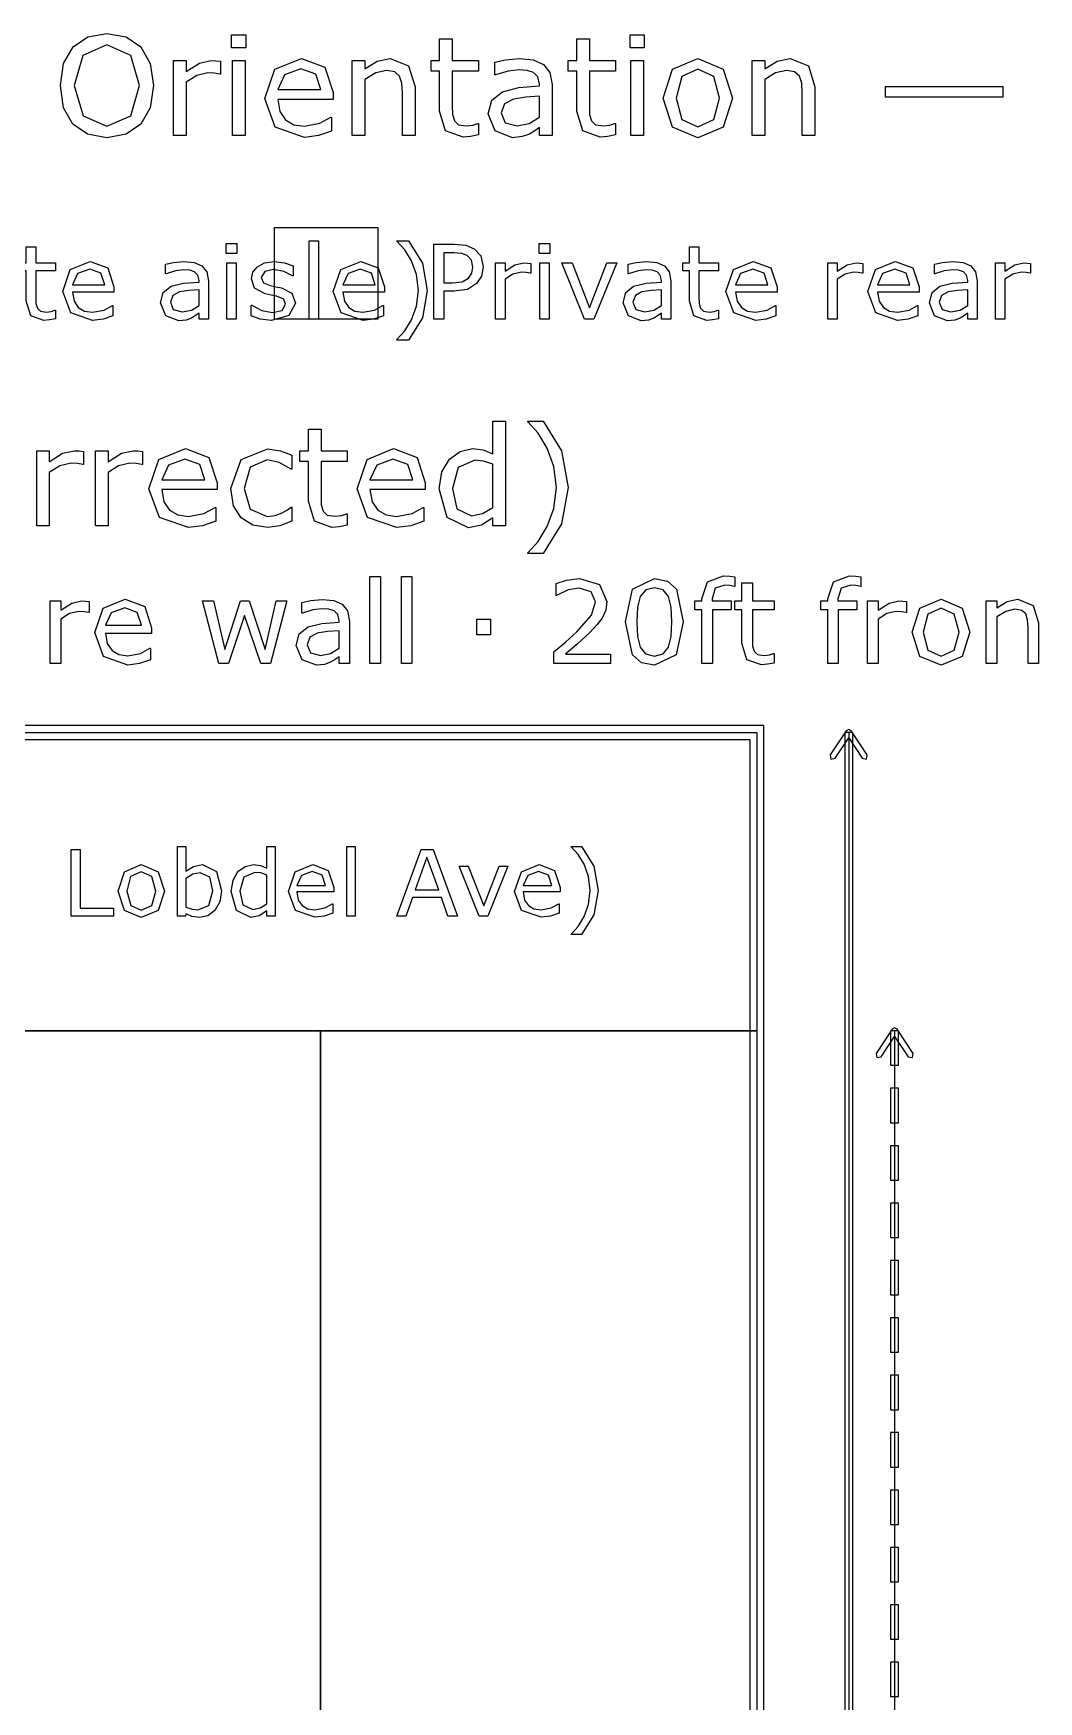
# Model space of a CAD drawing. Extents: x -17 to 192, y 167 to 459.
# Drawn here: x 47.36 to 70.52, y 420.57 to 459.03 of the extents above; entities that cross this region are included whole.
import ezdxf

# ---------------------------------------------------------------- set-up
doc = ezdxf.new("R2010")
doc.units = 0

msp = doc.modelspace()

# ---------------------------------------------------------------- linework, layer by layer
at = {"layer": 'Layer 1', "color": 7}
for points in [[(49.831263, 458.714122), (50.046753, 458.3343), (50.122717, 457.824255), (50.045202, 457.312658), (49.831263, 456.937488), (49.493298, 456.701844), (49.049915, 456.622779), (48.606532, 456.703394), (48.26857, 456.937488), (48.053078, 457.314209), (47.978664, 457.824255), (48.053078, 458.329649), (48.27012, 458.714122), (48.608083, 458.946665), (49.049915, 459.02728), (49.494849, 458.945115), (49.831263, 458.714122), (49.831263, 458.714122)], [(52.254367, 458.692417), (51.925705, 458.692417), (51.925705, 458.994724), (52.254367, 458.994724), (52.254367, 458.692417)], [(57.612173, 456.68634), (57.432339, 456.650683), (57.260256, 456.636732), (56.85718, 456.779358), (56.719205, 457.236694), (56.719205, 458.157567), (56.522319, 458.157567), (56.522319, 458.402513), (56.719205, 458.402513), (56.719205, 458.900156), (57.010659, 458.900156), (57.010659, 458.402513), (57.612173, 458.402513), (57.612173, 458.157567), (57.010659, 458.157567), (57.010659, 457.368469), (57.016851, 457.154529), (57.060258, 457.011902), (57.153278, 456.920435), (57.33621, 456.89253), (57.485038, 456.912683), (57.596661, 456.94834), (57.612165, 456.94834), (57.612173, 456.68634)], [(60.770117, 456.686341), (60.590282, 456.650684), (60.4182, 456.636733), (60.015124, 456.779359), (59.877149, 457.236695), (59.877149, 458.157567), (59.680262, 458.157567), (59.680262, 458.402513), (59.877149, 458.402513), (59.877149, 458.900156), (60.168603, 458.900156), (60.168603, 458.402513), (60.770117, 458.402513), (60.770117, 458.157567), (60.168603, 458.157567), (60.168603, 457.368469), (60.174794, 457.154529), (60.218202, 457.011902), (60.311219, 456.920435), (60.494154, 456.89253), (60.642982, 456.912683), (60.754602, 456.94834), (60.770106, 456.94834), (60.770117, 456.686341)], [(61.435191, 458.692417), (61.106529, 458.692417), (61.106529, 458.994724), (61.435191, 458.994724), (61.435191, 458.692417)], [(49.803358, 457.824255), (49.60182, 458.517235), (49.051466, 458.762181), (48.498011, 458.517235), (48.298026, 457.824255), (48.502662, 457.128174), (49.051466, 456.887879), (49.598719, 457.128174), (49.803358, 457.824255), (49.803358, 457.824255)], [(51.666808, 458.084703), (51.651303, 458.084703), (51.524179, 458.106407), (51.380002, 458.114159), (51.119555, 458.053698), (50.87771, 457.900219), (50.87771, 456.670838), (50.586253, 456.670838), (50.586253, 458.402513), (50.87771, 458.402513), (50.87771, 458.146715), (51.183116, 458.343602), (51.454416, 458.402513), (51.564488, 458.397862), (51.666808, 458.38391), (51.666808, 458.084703)], [(52.235764, 456.670838), (51.94431, 456.670838), (51.94431, 458.402513), (52.235764, 458.402513), (52.235764, 456.670838)], [(54.261994, 457.506445), (52.986106, 457.506445), (53.034165, 457.227393), (53.165938, 457.033606), (53.356625, 456.921985), (53.601571, 456.884778), (53.956586, 456.954541), (54.212385, 457.094067), (54.227889, 457.094067), (54.227889, 456.776258), (53.927135, 456.672388), (53.604675, 456.63053), (52.931848, 456.863074), (52.690001, 457.526599), (52.920995, 458.200975), (53.531811, 458.450572), (54.071312, 458.245934), (54.261997, 457.664574), (54.261994, 457.506445)], [(56.151799, 456.670838), (55.860345, 456.670838), (55.860345, 457.656823), (55.846402, 457.880065), (55.795231, 458.044396), (55.683612, 458.140514), (55.494475, 458.17307), (55.244877, 458.114159), (54.995283, 457.963781), (54.995283, 456.670838), (54.703826, 456.670838), (54.703826, 458.402513), (54.995283, 458.402513), (54.995283, 458.210277), (55.277434, 458.38701), (55.576641, 458.450572), (56.004522, 458.28159), (56.151799, 457.794799), (56.151799, 456.670838)], [(59.309743, 456.670838), (59.019837, 456.670838), (59.019837, 456.855323), (58.914419, 456.780909), (58.787295, 456.706495), (58.619861, 456.647584), (58.39817, 456.622779), (58.001295, 456.777808), (57.838516, 457.173132), (57.922233, 457.490942), (58.164077, 457.683178), (58.543897, 457.777746), (59.019837, 457.814953), (59.019837, 457.859911), (58.984181, 458.024242), (58.884963, 458.126561), (58.736135, 458.17462), (58.55475, 458.187023), (58.298951, 458.156017), (58.007497, 458.0692), (57.991993, 458.0692), (57.991993, 458.365306), (58.238489, 458.416466), (58.556298, 458.444371), (58.874107, 458.413365), (59.109752, 458.311046), (59.25858, 458.126561), (59.30974, 457.845959), (59.309743, 456.670838)], [(61.416588, 456.670838), (61.125131, 456.670838), (61.125131, 458.402513), (61.416588, 458.402513), (61.416588, 456.670838)], [(63.469173, 457.5359), (63.252133, 456.867725), (62.670772, 456.622779), (62.086314, 456.867725), (61.870822, 457.5359), (62.086314, 458.204076), (62.670772, 458.450572), (63.252133, 458.204076), (63.469173, 457.5359), (63.469173, 457.5359)], [(65.368278, 456.670838), (65.076824, 456.670838), (65.076824, 457.656823), (65.062881, 457.880065), (65.011713, 458.044396), (64.900091, 458.140514), (64.710956, 458.17307), (64.461359, 458.114159), (64.211762, 457.963781), (64.211762, 456.670838), (63.920308, 456.670838), (63.920308, 458.402513), (64.211762, 458.402513), (64.211762, 458.210277), (64.493916, 458.38701), (64.793122, 458.450572), (65.221001, 458.28159), (65.368278, 457.794799), (65.368278, 456.670838)], [(53.978292, 457.729687), (53.862019, 458.084703), (53.516304, 458.210277), (53.142684, 458.072301), (52.986106, 457.729687), (53.978292, 457.729687)], [(63.168416, 457.5359), (63.03664, 458.035094), (62.670772, 458.199425), (62.301804, 458.035094), (62.171578, 457.5359), (62.303354, 457.041358), (62.670772, 456.873926), (63.03509, 457.039807), (63.168416, 457.5359), (63.168416, 457.5359)], [(69.696692, 457.557604), (66.996085, 457.557604), (66.996085, 457.805651), (69.696692, 457.805651), (69.696692, 457.557604)], [(59.019837, 457.097168), (59.019837, 457.579309), (58.705128, 457.556054), (58.419873, 457.511096), (58.216788, 457.399475), (58.139273, 457.193286), (58.229189, 456.968494), (58.50359, 456.89408), (58.784194, 456.952991), (59.019837, 457.097168), (59.019837, 457.097168)], [(52.9166, 454.554174), (55.297847, 454.554174), (55.297847, 452.43751), (52.9166, 452.43751), (52.9166, 454.554174)], [(52.047016, 453.953695), (51.80052, 453.953695), (51.80052, 454.180425), (52.047016, 454.180425), (52.047016, 453.953695)], [(53.927132, 452.43751), (53.708539, 452.43751), (53.708539, 454.2467), (53.927132, 454.2467), (53.927132, 452.43751)], [(56.433953, 453.102585), (56.320005, 452.473554), (56.000259, 451.95847), (55.733996, 451.95847), (55.733996, 451.970098), (55.913055, 452.166598), (56.072348, 452.424721), (56.186293, 452.738655), (56.229314, 453.102586), (56.186293, 453.465354), (56.072348, 453.780451), (55.913055, 454.038574), (55.733996, 454.235074), (55.733996, 454.246702), (56.000259, 454.246702), (56.320005, 453.731618), (56.433953, 453.102587), (56.433953, 453.102585)], [(57.72121, 453.645574), (57.680515, 453.431634), (57.568895, 453.261877), (57.357279, 453.127002), (57.049159, 453.082819), (56.81894, 453.082819), (56.81894, 452.43751), (56.588724, 452.43751), (56.588724, 454.168797), (57.058462, 454.168797), (57.322399, 454.142055), (57.514246, 454.060665), (57.666563, 453.895559), (57.72121, 453.645574), (57.72121, 453.645574)], [(59.258324, 453.953695), (59.011828, 453.953695), (59.011828, 454.180425), (59.258324, 454.180425), (59.258324, 453.953695)], [(47.862393, 452.449137), (47.727519, 452.422395), (47.598455, 452.41193), (47.296148, 452.5189), (47.192667, 452.861902), (47.192667, 453.552557), (47.045003, 453.552557), (47.045003, 453.736266), (47.192667, 453.736266), (47.192667, 454.109499), (47.411257, 454.109499), (47.411257, 453.736266), (47.862393, 453.736266), (47.862393, 453.552557), (47.411257, 453.552557), (47.411257, 452.960733), (47.415914, 452.800278), (47.448471, 452.693308), (47.518234, 452.624708), (47.655433, 452.60378), (47.767055, 452.618895), (47.850772, 452.645638), (47.862387, 452.645638), (47.862393, 452.449137)], [(49.213473, 453.064215), (48.256555, 453.064215), (48.292599, 452.854926), (48.391429, 452.709586), (48.534444, 452.62587), (48.718155, 452.597965), (48.984415, 452.650287), (49.176264, 452.754932), (49.187879, 452.754932), (49.187879, 452.516575), (48.962312, 452.438673), (48.720464, 452.407279), (48.215846, 452.581687), (48.034462, 453.07933), (48.207708, 453.585113), (48.665817, 453.772311), (49.070444, 453.618832), (49.213459, 453.182813), (49.213473, 453.064215)], [(55.446805, 453.064215), (54.489887, 453.064215), (54.525931, 452.854926), (54.624761, 452.709586), (54.767776, 452.62587), (54.951487, 452.597965), (55.21775, 452.650287), (55.409596, 452.754932), (55.421211, 452.754932), (55.421211, 452.516575), (55.195644, 452.438673), (54.953799, 452.407279), (54.449179, 452.581687), (54.267794, 453.07933), (54.44104, 453.585113), (54.89915, 453.772311), (55.303776, 453.618832), (55.446791, 453.182813), (55.446805, 453.064215)], [(57.481691, 453.639761), (57.450296, 453.795566), (57.354953, 453.903699), (57.227054, 453.954858), (57.046833, 453.971135), (56.81894, 453.971135), (56.81894, 453.279318), (57.013115, 453.279318), (57.239844, 453.303736), (57.381697, 453.383964), (57.458437, 453.501398), (57.481694, 453.639762), (57.481691, 453.639761)], [(63.144127, 452.449137), (63.009253, 452.422395), (62.88019, 452.41193), (62.577885, 452.5189), (62.474402, 452.861902), (62.474402, 453.552557), (62.326738, 453.552557), (62.326738, 453.736266), (62.474402, 453.736266), (62.474402, 454.109499), (62.692995, 454.109499), (62.692995, 453.736266), (63.144127, 453.736266), (63.144127, 453.552557), (62.692995, 453.552557), (62.692995, 452.960733), (62.697651, 452.800278), (62.730208, 452.693308), (62.799971, 452.624708), (62.937173, 452.60378), (63.048793, 452.618895), (63.132509, 452.645638), (63.144125, 452.645638), (63.144127, 452.449137)], [(64.495207, 453.064215), (63.53829, 453.064215), (63.574334, 452.854926), (63.673166, 452.709586), (63.816179, 452.62587), (63.999889, 452.597965), (64.266152, 452.650287), (64.457999, 452.754932), (64.469614, 452.754932), (64.469614, 452.516575), (64.244046, 452.438673), (64.002202, 452.407279), (63.497581, 452.581687), (63.316196, 453.07933), (63.489443, 453.585113), (63.947552, 453.772311), (64.352179, 453.618832), (64.495194, 453.182813), (64.495207, 453.064215)], [(67.767096, 453.064215), (66.810179, 453.064215), (66.846223, 452.854926), (66.945055, 452.709586), (67.088068, 452.62587), (67.271778, 452.597965), (67.538041, 452.650287), (67.729888, 452.754932), (67.741503, 452.754932), (67.741503, 452.516575), (67.515935, 452.438673), (67.274091, 452.407279), (66.76947, 452.581687), (66.588085, 453.07933), (66.761331, 453.585113), (67.219444, 453.772311), (67.624068, 453.618832), (67.767083, 453.182813), (67.767096, 453.064215)], [(49.000695, 453.231647), (48.913491, 453.497909), (48.654205, 453.592089), (48.373988, 453.488607), (48.256555, 453.231647), (49.000695, 453.231647)], [(51.391242, 452.43751), (51.173816, 452.43751), (51.173816, 452.575873), (51.09475, 452.520063), (50.999408, 452.464252), (50.873834, 452.420069), (50.707565, 452.401466), (50.409909, 452.517738), (50.287822, 452.814231), (50.350611, 453.052588), (50.531993, 453.196766), (50.816859, 453.267691), (51.173816, 453.295597), (51.173816, 453.329315), (51.147072, 453.452564), (51.072658, 453.529303), (50.961038, 453.565347), (50.825, 453.57465), (50.633151, 453.551396), (50.41456, 453.486283), (50.402919, 453.486283), (50.402919, 453.708363), (50.587791, 453.746732), (50.826148, 453.767661), (51.064506, 453.744407), (51.241239, 453.667667), (51.352859, 453.529304), (51.391229, 453.318852), (51.391242, 452.43751)], [(52.033062, 452.43751), (51.814472, 452.43751), (51.814472, 453.736266), (52.033062, 453.736266), (52.033062, 452.43751)], [(53.393445, 452.811905), (53.245778, 452.520063), (52.844641, 452.406117), (52.57954, 452.439835), (52.378391, 452.515412), (52.378391, 452.760746), (52.390006, 452.760746), (52.620222, 452.636335), (52.863231, 452.590989), (53.088799, 452.637497), (53.17019, 452.784), (53.126004, 452.900272), (52.956248, 452.967709), (52.834164, 452.992128), (52.698126, 453.022359), (52.455117, 453.154909), (52.38419, 453.371174), (52.416747, 453.522328), (52.517903, 453.649064), (52.68301, 453.735105), (52.908578, 453.767661), (53.143446, 453.738593), (53.342272, 453.669993), (53.342272, 453.436286), (53.330657, 453.436286), (53.127182, 453.539768), (52.892311, 453.582789), (52.689998, 453.53628), (52.607445, 453.400242), (52.657444, 453.279319), (52.815572, 453.213044), (52.950448, 453.185139), (53.076022, 453.159559), (53.31089, 453.039799), (53.393445, 452.811907), (53.393445, 452.811905)], [(55.234027, 453.231647), (55.146823, 453.497909), (54.887537, 453.592089), (54.607322, 453.488607), (54.489887, 453.231647), (55.234027, 453.231647)], [(58.817653, 453.49791), (58.806038, 453.49791), (58.710695, 453.514187), (58.60256, 453.52), (58.407224, 453.474654), (58.225842, 453.359545), (58.225842, 452.43751), (58.007248, 452.43751), (58.007248, 453.736266), (58.225842, 453.736266), (58.225842, 453.544418), (58.454896, 453.692083), (58.658371, 453.736266), (58.740924, 453.732779), (58.817663, 453.722315), (58.817653, 453.49791)], [(59.244372, 452.43751), (59.025779, 452.43751), (59.025779, 453.736266), (59.244372, 453.736266), (59.244372, 452.43751)], [(60.800089, 453.736266), (60.274539, 452.43751), (60.054785, 452.43751), (59.532725, 453.736266), (59.769919, 453.736266), (60.17222, 452.70261), (60.571034, 453.736266), (60.800089, 453.736266)], [(62.048846, 452.43751), (61.83142, 452.43751), (61.83142, 452.575873), (61.752355, 452.520063), (61.657012, 452.464252), (61.531438, 452.420069), (61.365169, 452.401466), (61.067513, 452.517738), (60.945427, 452.814231), (61.008215, 453.052588), (61.1896, 453.196766), (61.474466, 453.267691), (61.83142, 453.295597), (61.83142, 453.329315), (61.804676, 453.452564), (61.730262, 453.529303), (61.618642, 453.565347), (61.482604, 453.57465), (61.290755, 453.551396), (61.072165, 453.486283), (61.060549, 453.486283), (61.060549, 453.708363), (61.245421, 453.746732), (61.483779, 453.767661), (61.722137, 453.744407), (61.89887, 453.667667), (62.010492, 453.529304), (62.04886, 453.318852), (62.048846, 452.43751)], [(64.28243, 453.231647), (64.195226, 453.497909), (63.93594, 453.592089), (63.655725, 453.488607), (63.53829, 453.231647), (64.28243, 453.231647)], [(66.474153, 453.497909), (66.462538, 453.497909), (66.367193, 453.514186), (66.25906, 453.519999), (66.063724, 453.474653), (65.882339, 453.359544), (65.882339, 452.43751), (65.663749, 452.43751), (65.663749, 453.736266), (65.882339, 453.736266), (65.882339, 453.544418), (66.111397, 453.692083), (66.314871, 453.736266), (66.397424, 453.732779), (66.474164, 453.722315), (66.474153, 453.497909)], [(67.554318, 453.231647), (67.467115, 453.497909), (67.207828, 453.592089), (66.927614, 453.488607), (66.810179, 453.231647), (67.554318, 453.231647)], [(69.107709, 452.43751), (68.890283, 452.43751), (68.890283, 452.575873), (68.811217, 452.520063), (68.715875, 452.464252), (68.590301, 452.420069), (68.424032, 452.401466), (68.126376, 452.517738), (68.004289, 452.814231), (68.067078, 453.052588), (68.248463, 453.196766), (68.533328, 453.267691), (68.890283, 453.295597), (68.890283, 453.329315), (68.863539, 453.452564), (68.789125, 453.529303), (68.677505, 453.565347), (68.541467, 453.57465), (68.349618, 453.551396), (68.131027, 453.486283), (68.119412, 453.486283), (68.119412, 453.708363), (68.304284, 453.746732), (68.542642, 453.767661), (68.780999, 453.744407), (68.957733, 453.667667), (69.069352, 453.529304), (69.107722, 453.318852), (69.107709, 452.43751)], [(70.339028, 453.497909), (70.327413, 453.497909), (70.23207, 453.514186), (70.123935, 453.519999), (69.928599, 453.474653), (69.747217, 453.359544), (69.747217, 452.43751), (69.528624, 452.43751), (69.528624, 453.736266), (69.747217, 453.736266), (69.747217, 453.544418), (69.976272, 453.692083), (70.179746, 453.736266), (70.262299, 453.732779), (70.339039, 453.722315), (70.339028, 453.497909)], [(51.173816, 452.757257), (51.173816, 453.118863), (50.937784, 453.101422), (50.723842, 453.067703), (50.571527, 452.983987), (50.51339, 452.829346), (50.580827, 452.660751), (50.78663, 452.604941), (50.997082, 452.649124), (51.173816, 452.757257), (51.173816, 452.757257)], [(61.83142, 452.757257), (61.83142, 453.118863), (61.595388, 453.101422), (61.381446, 453.067703), (61.229131, 452.983987), (61.170994, 452.829346), (61.238434, 452.660751), (61.444234, 452.604941), (61.654686, 452.649124), (61.83142, 452.757257), (61.83142, 452.757257)], [(68.890283, 452.757257), (68.890283, 453.118863), (68.654251, 453.101422), (68.440309, 453.067703), (68.287994, 452.983987), (68.229857, 452.829346), (68.297297, 452.660751), (68.503097, 452.604941), (68.713549, 452.649124), (68.890283, 452.757257), (68.890283, 452.757257)], [(58.234615, 447.675016), (57.943161, 447.675016), (57.943161, 447.8564), (57.68116, 447.687418), (57.385055, 447.626957), (56.892063, 447.865702), (56.710678, 448.527676), (56.772691, 448.9199), (56.943223, 449.212905), (57.188168, 449.392739), (57.479622, 449.45475), (57.72147, 449.425294), (57.943161, 449.336928), (57.943161, 450.087269), (58.234615, 450.087269), (58.234615, 447.675016)], [(59.682588, 448.561783), (59.530659, 447.723075), (59.104329, 447.036296), (58.749311, 447.036296), (58.749311, 447.051798), (58.988058, 447.313797), (59.200446, 447.657962), (59.352375, 448.076541), (59.409737, 448.561782), (59.352375, 449.045473), (59.200446, 449.465601), (58.988058, 449.809766), (58.749311, 450.071765), (58.749311, 450.087267), (59.104329, 450.087267), (59.530659, 449.400488), (59.682588, 448.561781), (59.682588, 448.561783)], [(54.58678, 447.690518), (54.406946, 447.654861), (54.234864, 447.64091), (53.831787, 447.783536), (53.693813, 448.240872), (53.693813, 449.161745), (53.496926, 449.161745), (53.496926, 449.406691), (53.693813, 449.406691), (53.693813, 449.904334), (53.985267, 449.904334), (53.985267, 449.406691), (54.58678, 449.406691), (54.58678, 449.161745), (53.985267, 449.161745), (53.985267, 448.372647), (53.991458, 448.158707), (54.034865, 448.01608), (54.127882, 447.924613), (54.310817, 447.896708), (54.459645, 447.916861), (54.571268, 447.952518), (54.586772, 447.952518), (54.58678, 447.690518)], [(48.51274, 449.08888), (48.497236, 449.08888), (48.370114, 449.110584), (48.225935, 449.118336), (47.965487, 449.057875), (47.723643, 448.904396), (47.723643, 447.675016), (47.432186, 447.675016), (47.432186, 449.406691), (47.723643, 449.406691), (47.723643, 449.150893), (48.029048, 449.34778), (48.300349, 449.406691), (48.410421, 449.40204), (48.51274, 449.388088), (48.51274, 449.08888)], [(49.867694, 449.08888), (49.852189, 449.08888), (49.725065, 449.110584), (49.580888, 449.118336), (49.320438, 449.057875), (49.078593, 448.904396), (49.078593, 447.675016), (48.787139, 447.675016), (48.787139, 449.406691), (49.078593, 449.406691), (49.078593, 449.150893), (49.384002, 449.34778), (49.655302, 449.406691), (49.765371, 449.40204), (49.867691, 449.388088), (49.867694, 449.08888)], [(51.591619, 448.510622), (50.315728, 448.510622), (50.363787, 448.23157), (50.495562, 448.037783), (50.686247, 447.926162), (50.931193, 447.888955), (51.28621, 447.958718), (51.542009, 448.098244), (51.557514, 448.098244), (51.557514, 447.780435), (51.256757, 447.676565), (50.934297, 447.634707), (50.26147, 447.867251), (50.019625, 448.530776), (50.250619, 449.205152), (50.861433, 449.454749), (51.400934, 449.250111), (51.591621, 448.668751), (51.591619, 448.510622)], [(51.307914, 448.733864), (51.191643, 449.08888), (50.845928, 449.214454), (50.472308, 449.076478), (50.315728, 448.733864), (51.307914, 448.733864)], [(53.31399, 447.783535), (53.036488, 447.675016), (52.758988, 447.636259), (52.414824, 447.690519), (52.146621, 447.85795), (51.971438, 448.140103), (51.909428, 448.538528), (52.141972, 449.205153), (52.758988, 449.446999), (53.050442, 449.405141), (53.31399, 449.302822), (53.31399, 448.978811), (53.298486, 448.978811), (53.022534, 449.138491), (52.746582, 449.194301), (52.354358, 449.02687), (52.211732, 448.538528), (52.351258, 448.056388), (52.746582, 447.888956), (52.926416, 447.91221), (53.090746, 447.972672), (53.210118, 448.040885), (53.298486, 448.104447), (53.31399, 448.104447), (53.31399, 447.783535)], [(56.388217, 448.510622), (55.112329, 448.510622), (55.160388, 448.23157), (55.292164, 448.037783), (55.482849, 447.926162), (55.727794, 447.888955), (56.082812, 447.958718), (56.338608, 448.098244), (56.354113, 448.098244), (56.354113, 447.780435), (56.053356, 447.676565), (55.730895, 447.634707), (55.058069, 447.867251), (54.816224, 448.530776), (55.047215, 449.205152), (55.658032, 449.454749), (56.197532, 449.250111), (56.388217, 448.668751), (56.388217, 448.510622)], [(56.104516, 448.733864), (55.988242, 449.08888), (55.642527, 449.214454), (55.268907, 449.076478), (55.112329, 448.733864), (56.104516, 448.733864)], [(57.943161, 448.101346), (57.943161, 449.095083), (57.73232, 449.167946), (57.529232, 449.1881), (57.147862, 449.017568), (57.011435, 448.533877), (57.116855, 448.064138), (57.454818, 447.904459), (57.705965, 447.958719), (57.943161, 448.101345), (57.943161, 448.101346)], [(55.354433, 444.50002), (55.111554, 444.50002), (55.111554, 446.510231), (55.354433, 446.510231), (55.354433, 444.50002)], [(56.080486, 444.50002), (55.837607, 444.50002), (55.837607, 446.510231), (56.080486, 446.510231), (56.080486, 444.50002)], [(60.655137, 444.50002), (59.352891, 444.50002), (59.352891, 444.770029), (59.624192, 445.002573), (59.878699, 445.233825), (60.218472, 445.614938), (60.310197, 445.92112), (60.210719, 446.154956), (59.935542, 446.240222), (59.681037, 446.19888), (59.41361, 446.072274), (59.400699, 446.072274), (59.400699, 446.343574), (59.644869, 446.426256), (59.942006, 446.463722), (60.405802, 446.32032), (60.573751, 445.934039), (60.54533, 445.728626), (60.463939, 445.54905), (60.345083, 445.391437), (60.181009, 445.219614), (59.895498, 444.956064), (59.620321, 444.720936), (60.655142, 444.720936), (60.655137, 444.50002)], [(62.334617, 445.462492), (62.171838, 444.701558), (61.669283, 444.459971), (61.369561, 444.521337), (61.162856, 444.705434), (61.003952, 445.459909), (61.165441, 446.216967), (61.669283, 446.46243), (61.968684, 446.400095), (62.17442, 446.213091), (62.334617, 445.462492), (62.334617, 445.462492)], [(63.524465, 446.275103), (63.511554, 446.275103), (63.406908, 446.298357), (63.29322, 446.311277), (63.065842, 446.241514), (62.99608, 445.992175), (62.99608, 445.943083), (63.434039, 445.943083), (63.434039, 445.738961), (63.003827, 445.738961), (63.003827, 444.50002), (62.760948, 444.50002), (62.760948, 445.738961), (62.596874, 445.738961), (62.596874, 445.943083), (62.760948, 445.943083), (62.760948, 445.990883), (62.888847, 446.384915), (63.258332, 446.52315), (63.404318, 446.515397), (63.524465, 446.497311), (63.524465, 446.275103)], [(66.427385, 446.275103), (66.414474, 446.275103), (66.309831, 446.298357), (66.196142, 446.311277), (65.968765, 446.241514), (65.899003, 445.992175), (65.899003, 445.943083), (66.336961, 445.943083), (66.336961, 445.738961), (65.906755, 445.738961), (65.906755, 444.50002), (65.663876, 444.50002), (65.663876, 445.738961), (65.499802, 445.738961), (65.499802, 445.943083), (65.663876, 445.943083), (65.663876, 445.990883), (65.791775, 446.384915), (66.16126, 446.52315), (66.307246, 446.515397), (66.427393, 446.497311), (66.427385, 446.275103)], [(61.994845, 444.875965), (62.055567, 445.121428), (62.072368, 445.462492), (62.055567, 445.803556), (61.993554, 446.049019), (61.86953, 446.19888), (61.669283, 446.249265), (61.467748, 446.19888), (61.342431, 446.046435), (61.281712, 445.797097), (61.266207, 445.459909), (61.280415, 445.12272), (61.341134, 444.879841), (61.461282, 444.726104), (61.669278, 444.673136), (61.870816, 444.72352), (61.99484, 444.875965), (61.994845, 444.875965)], [(64.427511, 444.512939), (64.277648, 444.483225), (64.134247, 444.471597), (63.798351, 444.590452), (63.683371, 444.971566), (63.683371, 445.73896), (63.519298, 445.73896), (63.519298, 445.943081), (63.683371, 445.943081), (63.683371, 446.357784), (63.926251, 446.357784), (63.926251, 445.943081), (64.427511, 445.943081), (64.427511, 445.73896), (63.926251, 445.73896), (63.926251, 445.081378), (63.93141, 444.903094), (63.967584, 444.784239), (64.045099, 444.708016), (64.197543, 444.684762), (64.321567, 444.701558), (64.414583, 444.731271), (64.427495, 444.731271), (64.427511, 444.512939)], [(48.645548, 445.678241), (48.632636, 445.678241), (48.5267, 445.696328), (48.406553, 445.702787), (48.189512, 445.652402), (47.987974, 445.524503), (47.987974, 444.50002), (47.745095, 444.50002), (47.745095, 445.943083), (47.987974, 445.943083), (47.987974, 445.729918), (48.242479, 445.89399), (48.468566, 445.943083), (48.560291, 445.939207), (48.645556, 445.927578), (48.645548, 445.678241)], [(50.082151, 445.196359), (49.018909, 445.196359), (49.058959, 444.963815), (49.168771, 444.802327), (49.327677, 444.709309), (49.531798, 444.678303), (49.827646, 444.736439), (50.04081, 444.852711), (50.053722, 444.852711), (50.053722, 444.58787), (49.80309, 444.501312), (49.534375, 444.46643), (48.973686, 444.660217), (48.772148, 445.213154), (48.964643, 445.775134), (49.473653, 445.983132), (49.923238, 445.8126), (50.082143, 445.328134), (50.082151, 445.196359)], [(49.845731, 445.382394), (49.748838, 445.678241), (49.460744, 445.782886), (49.149393, 445.667906), (49.018909, 445.382394), (49.845731, 445.382394)], [(53.195653, 445.943083), (52.819707, 444.50002), (52.594915, 444.50002), (52.224136, 445.612354), (51.855942, 444.50002), (51.632441, 444.50002), (51.252622, 445.943083), (51.505836, 445.943083), (51.770678, 444.825581), (52.131119, 445.943083), (52.331366, 445.943083), (52.700851, 444.825581), (52.951483, 445.943083), (53.195653, 445.943083)], [(54.641298, 444.50002), (54.399712, 444.50002), (54.399712, 444.653757), (54.311863, 444.591746), (54.205926, 444.529734), (54.066398, 444.480641), (53.881656, 444.45997), (53.550927, 444.58916), (53.415278, 444.918597), (53.485041, 445.183439), (53.686579, 445.343635), (54.003097, 445.422442), (54.399712, 445.453448), (54.399712, 445.490913), (54.369997, 445.627855), (54.287315, 445.713121), (54.163291, 445.753171), (54.012138, 445.763505), (53.798974, 445.737666), (53.556094, 445.665319), (53.543183, 445.665319), (53.543183, 445.912074), (53.748597, 445.954707), (54.013439, 445.977961), (54.278279, 445.952122), (54.47465, 445.866856), (54.598673, 445.713119), (54.641305, 445.479283), (54.641298, 444.50002)], [(67.481585, 445.678241), (67.468665, 445.678241), (67.362729, 445.696328), (67.242581, 445.702787), (67.025541, 445.652402), (66.824003, 445.524503), (66.824003, 444.50002), (66.581124, 444.50002), (66.581124, 445.943083), (66.824003, 445.943083), (66.824003, 445.729918), (67.078508, 445.89399), (67.304592, 445.943083), (67.396317, 445.939207), (67.481585, 445.927578), (67.481585, 445.678241)], [(68.940149, 445.220905), (68.759282, 444.664092), (68.274815, 444.459971), (67.787765, 444.664092), (67.60819, 445.220905), (67.787765, 445.777718), (68.274815, 445.983132), (68.759282, 445.777718), (68.940149, 445.220905), (68.940149, 445.220905)], [(68.68952, 445.220905), (68.579707, 445.6369), (68.274815, 445.773842), (67.967343, 445.6369), (67.858822, 445.220905), (67.968634, 444.808786), (68.274815, 444.66926), (68.578416, 444.807494), (68.68952, 445.220905), (68.68952, 445.220905)], [(70.522739, 444.50002), (70.279859, 444.50002), (70.279859, 445.321674), (70.268244, 445.507709), (70.225612, 445.644652), (70.132595, 445.72475), (69.974983, 445.75188), (69.766984, 445.702787), (69.558987, 445.577472), (69.558987, 444.50002), (69.316108, 444.50002), (69.316108, 445.943083), (69.558987, 445.943083), (69.558987, 445.782886), (69.794114, 445.930163), (70.043454, 445.983132), (70.40002, 445.842314), (70.522752, 445.436654), (70.522739, 444.50002)], [(57.887866, 445.160186), (57.5791, 445.160186), (57.5791, 445.525796), (57.887866, 445.525796), (57.887866, 445.160186)], [(54.399712, 444.855295), (54.399712, 445.257079), (54.137455, 445.237701), (53.899743, 445.200235), (53.730502, 445.107218), (53.665907, 444.935394), (53.740837, 444.748067), (53.969505, 444.686055), (54.203341, 444.735148), (54.399712, 444.855295), (54.399712, 444.855295)], [(4.762494, 442.912522), (64.029086, 442.912522), (64.029086, 436.033364), (4.762494, 436.033364), (4.762494, 442.912522)], [(66.087872, 442.951279), (65.717353, 442.395242), (65.736985, 442.299124), (65.833103, 442.318245), (66.14575, 442.786949), (66.458392, 442.318244), (66.55451, 442.299122), (66.574142, 442.39524), (66.203622, 442.951278), (66.145745, 442.982334), (66.087867, 442.951278), (66.087872, 442.951279)], [(66.14575, 442.912522), (66.14575, 323.585589)], [(49.202619, 438.679194), (48.229036, 438.679194), (48.229036, 440.218116), (48.433675, 440.218116), (48.433675, 438.861095), (49.202619, 438.861095), (49.202619, 438.679194)], [(51.692388, 439.265205), (51.651047, 439.004756), (51.541491, 438.810453), (51.380262, 438.687463), (51.186992, 438.647156), (51.015426, 438.670926), (50.870733, 438.732937), (50.858329, 438.679194), (50.676429, 438.679194), (50.676429, 440.287363), (50.870733, 440.287363), (50.870733, 439.712721), (51.044366, 439.822275), (51.251071, 439.865683), (51.573532, 439.708587), (51.692388, 439.265204), (51.692388, 439.265205)], [(52.931586, 438.679194), (52.737284, 438.679194), (52.737284, 438.800117), (52.562617, 438.687462), (52.365214, 438.647155), (52.036552, 438.806318), (51.91563, 439.247634), (51.956971, 439.509117), (52.070657, 439.704453), (52.233955, 439.824342), (52.428259, 439.865683), (52.589488, 439.846046), (52.737284, 439.787135), (52.737284, 440.287362), (52.931586, 440.287362), (52.931586, 438.679194)], [(54.771266, 438.679194), (54.576962, 438.679194), (54.576962, 440.287363), (54.771266, 440.287363), (54.771266, 438.679194)], [(57.12874, 438.679194), (56.910666, 438.679194), (56.759771, 439.108108), (56.094181, 439.108108), (55.943284, 438.679194), (55.735547, 438.679194), (56.295716, 440.218116), (56.568568, 440.218116), (57.12874, 438.679194)], [(56.696726, 439.283807), (56.426976, 440.039316), (56.156191, 439.283807), (56.696726, 439.283807)], [(60.372983, 439.270372), (60.271698, 438.711233), (59.987477, 438.253381), (59.7508, 438.253381), (59.7508, 438.263715), (59.909963, 438.438381), (60.051557, 438.667824), (60.152842, 438.946877), (60.191082, 439.270371), (60.152842, 439.592831), (60.051557, 439.872917), (59.909963, 440.10236), (59.7508, 440.277027), (59.7508, 440.287361), (59.987477, 440.287361), (60.271698, 439.829509), (60.372983, 439.27037), (60.372983, 439.270372)], [(50.375672, 439.255902), (50.230979, 438.810452), (49.843408, 438.647155), (49.453767, 438.810452), (49.310106, 439.255902), (49.453767, 439.701352), (49.843408, 439.865683), (50.230979, 439.701352), (50.375672, 439.255902), (50.375672, 439.255902)], [(50.175168, 439.255902), (50.087319, 439.588698), (49.843408, 439.698252), (49.597427, 439.588698), (49.51061, 439.255902), (49.598459, 438.926207), (49.843408, 438.814586), (50.086284, 438.925174), (50.175168, 439.255902), (50.175168, 439.255902)], [(51.491881, 439.260038), (51.423669, 439.573196), (51.203528, 439.680683), (51.031962, 439.643476), (50.870733, 439.549425), (50.870733, 438.887968), (51.012325, 438.836291), (51.147717, 438.821821), (51.399899, 438.927241), (51.491881, 439.260037), (51.491881, 439.260038)], [(52.737284, 438.963414), (52.737284, 439.625905), (52.596724, 439.674481), (52.461332, 439.687916), (52.207084, 439.574229), (52.116133, 439.251768), (52.186412, 438.938609), (52.411723, 438.832156), (52.579153, 438.868329), (52.737284, 438.963414), (52.737284, 438.963414)], [(54.28034, 439.236265), (53.429745, 439.236265), (53.461787, 439.05023), (53.549636, 438.92104), (53.67676, 438.846626), (53.840056, 438.821821), (54.076736, 438.86833), (54.247267, 438.961347), (54.257612, 438.961347), (54.257612, 438.749474), (54.057109, 438.680227), (53.842135, 438.652322), (53.393582, 438.807351), (53.232353, 439.249701), (53.386349, 439.699286), (53.793558, 439.865683), (54.153227, 439.729258), (54.280351, 439.341685), (54.28034, 439.236265)], [(54.091203, 439.385093), (54.013688, 439.621771), (53.783213, 439.705487), (53.534131, 439.613503), (53.429745, 439.385093), (54.091203, 439.385093)], [(58.293527, 439.833644), (57.826371, 438.679194), (57.631035, 438.679194), (57.16698, 439.833644), (57.377821, 439.833644), (57.735421, 438.914838), (58.08992, 439.833644), (58.293527, 439.833644)], [(59.495517, 439.236265), (58.644925, 439.236265), (58.676963, 439.05023), (58.764816, 438.92104), (58.891937, 438.846626), (59.055235, 438.821821), (59.291913, 438.86833), (59.462444, 438.961347), (59.472789, 438.961347), (59.472789, 438.749474), (59.272283, 438.680227), (59.057309, 438.652322), (58.608759, 438.807351), (58.44753, 439.249701), (58.601526, 439.699286), (59.008735, 439.865683), (59.368404, 439.729258), (59.495525, 439.341685), (59.495517, 439.236265)], [(59.306383, 439.385093), (59.228868, 439.621771), (58.998392, 439.705487), (58.749311, 439.613503), (58.644925, 439.385093), (59.306383, 439.385093)], [(67.146204, 436.072121), (66.775685, 435.516084), (66.795317, 435.419966), (66.891435, 435.439087), (67.204082, 435.907791), (67.516724, 435.439086), (67.612842, 435.419964), (67.632474, 435.516082), (67.261954, 436.07212), (67.204077, 436.103176), (67.146199, 436.07212), (67.146204, 436.072121)], [(47.095774, 436.033364), (53.974932, 436.033364), (53.974932, 375.179274), (47.095774, 375.179274), (47.095774, 436.033364)], [(53.974932, 436.033364), (64.029086, 436.033364), (64.029086, 375.179274), (53.974932, 375.179274), (53.974932, 436.033364)], [(67.111581, 436.033364), (67.111581, 435.239615), (67.296583, 435.239615), (67.296583, 436.033364), (67.111581, 436.033364)], [(67.204082, 436.033364), (67.204082, 375.179274)], [(67.111581, 434.710449), (67.111581, 433.9167), (67.296583, 433.9167), (67.296583, 434.710449), (67.111581, 434.710449)], [(67.111581, 433.387534), (67.111581, 432.593785), (67.296583, 432.593785), (67.296583, 433.387534), (67.111581, 433.387534)], [(67.111581, 432.064619), (67.111581, 431.27087), (67.296583, 431.27087), (67.296583, 432.064619), (67.111581, 432.064619)], [(67.111581, 430.741704), (67.111581, 429.947955), (67.296583, 429.947955), (67.296583, 430.741704), (67.111581, 430.741704)], [(67.111581, 429.418789), (67.111581, 428.62504), (67.296583, 428.62504), (67.296583, 429.418789), (67.111581, 429.418789)], [(67.111581, 428.095874), (67.111581, 427.302125), (67.296583, 427.302125), (67.296583, 428.095874), (67.111581, 428.095874)], [(67.111581, 426.772959), (67.111581, 425.97921), (67.296583, 425.97921), (67.296583, 426.772959), (67.111581, 426.772959)], [(67.111581, 425.450044), (67.111581, 424.656295), (67.296583, 424.656295), (67.296583, 425.450044), (67.111581, 425.450044)], [(67.111581, 424.127129), (67.111581, 423.33338), (67.296583, 423.33338), (67.296583, 424.127129), (67.111581, 424.127129)], [(67.111581, 422.804214), (67.111581, 422.010465), (67.296583, 422.010465), (67.296583, 422.804214), (67.111581, 422.804214)], [(67.111581, 421.481299), (67.111581, 420.68755), (67.296583, 420.68755), (67.296583, 421.481299), (67.111581, 421.481299)]]:
    msp.add_lwpolyline(points, dxfattribs=at)
for points in [[(4.603848, 443.071168), (4.603848, 323.426942), (64.187733, 323.426942), (64.187733, 443.071168), (4.603848, 443.071168)], [(4.92114, 442.753876), (63.870439, 442.753876), (63.870439, 323.744236), (4.92114, 323.744236), (4.92114, 442.753876)], [(66.053249, 442.912522), (66.053249, 323.585589), (66.238251, 323.585589), (66.238251, 442.912522), (66.053249, 442.912522)]]:
    msp.add_lwpolyline(points, close=True, dxfattribs=at)

doc.saveas('drawing.dxf')
